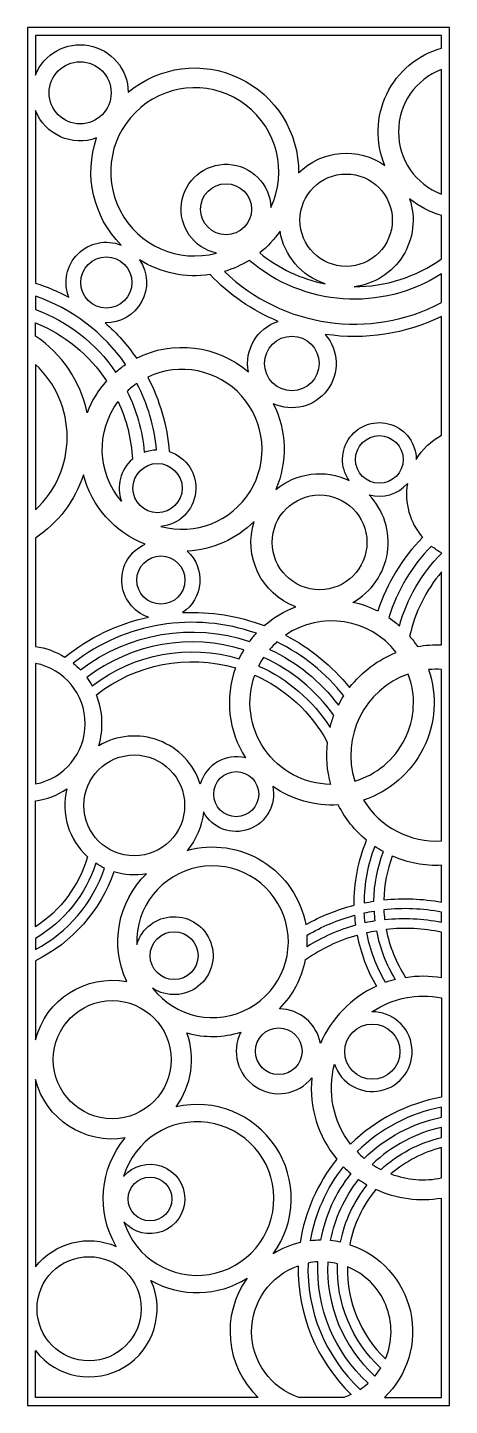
# Model space of a CAD drawing. Extents: x 47 to 1118, y 60 to 3555.
import ezdxf

# ---------------------------------------------------------------- set-up
doc = ezdxf.new("R2010")
doc.units = 0
doc.layers.add('DEFAULT', color=7, linetype='CONTINUOUS')

msp = doc.modelspace()

# ---------------------------------------------------------------- linework, layer by layer
at = {"layer": 'DEFAULT'}
msp.add_lwpolyline([(46.6, 59.7), (1117.6, 59.7), (1117.6, 3555.2), (46.6, 3555.2)], close=True, dxfattribs=at)
for points in [[(1097.6, 3503.1), (1097.6, 3535.2), (66.6, 3535.2), (66.6, 3434.7, -0.821611), (302.1, 3391.4, -0.640062), (734.6, 3186.3, -0.367182), (953.8, 3205.1, -0.451529)], [(1097.6, 3448.8, 0.692115), (1097.6, 3132.6)], [(526.1, 2983, -2.034584), (664.5, 3099.1, 4.502198)], [(283.9, 3003.6, -0.285719), (221.9, 3275.1, -0.406408), (66.6, 3344.8), (66.6, 2907.1, -0.047264), (151.5, 2871, -0.656084)], [(1097.6, 2968.7), (1097.6, 3078.3, -0.105097), (1016.4, 3120.9, -0.475805), (875.6, 2897.7, 0.157253)], [(687.5, 3038.8, -0.072044), (636, 2983.5, 0.122562), (801.8, 2905.1, -0.278659)], [(607.1, 2682, -0.377722), (682.7, 2809.9, -0.104625), (509.9, 2928.5, -0.178934), (331, 2965.9, -0.611632), (243.5, 2806.5, -0.061502), (322.8, 2716.4, -0.302028)], [(546.4, 2936.6, 0.324193), (1097.6, 2857.6), (1097.6, 2930.6, -0.329867), (609.3, 2964.7, -0.06564)], [(295.4, 2700.4, 0.160803), (66.6, 2873.9), (66.6, 2840.3, -0.155168), (270.2, 2681.3, -0.030586)], [(66.6, 2806.5, -0.151125), (247.3, 2658.8, 0.092464), (197.6, 2578, 0.197891), (66.6, 2772.7)], [(802.3, 2776.9, -0.808058), (670.5, 2601, -0.220649), (676.9, 2383.4, -0.291549), (862.6, 2406.5, -1.356627), (1033.1, 2459.7, -0.133529), (1097.6, 2521), (1097.6, 2822.3, -0.150972)], [(66.6, 2331.8, 0.436937), (66.6, 2700.8)], [(351.7, 2668.3, -0.101413), (406.3, 2479.5, -0.816896), (385.3, 2289.8, 1.440732)], [(374.2, 2484.1, 0.096749), (324.3, 2652.5, 0.039849), (299.2, 2632.2, -0.094664), (343, 2478.2, -0.081983)], [(276.5, 2606.5, -0.096255), (312.6, 2460.3, 0.310398), (284.9, 2353.6, -0.350301)], [(353.5, 2059.5, -0.684053), (344.9, 2244.4, -0.240829), (188.6, 2420.7, -0.168442), (66.6, 2259.9), (66.6, 1985.4, -0.101258), (141.2, 1958.1, -0.115514)], [(872.3, 2096.9, 0.492106), (913.6, 2369.7, 0.294465), (1010.7, 2398.8, 0.219902), (1049.1, 2261.8, 0.11578), (935.7, 2074.7, 0.064983)], [(647.2, 2037.9, -0.090736), (727.5, 2086, -0.40141), (622.1, 2302.5, -0.186034), (452.1, 2226.9, -0.4876), (440.1, 2071, -0.102726)], [(1071.7, 2239.8, 0.119765), (963.7, 2058.3, -0.032655), (990.5, 2037.6, -0.129959), (1097.6, 2221.1), (1097.6, 2222.6, -0.045995)], [(1097.6, 2174.5, 0.120409), (1016.5, 2011.2, -0.031623), (1036.2, 1984.9, -0.055191), (1097.6, 1989)], [(162.5, 1943, -0.03199), (181.1, 1925.8, -0.247951), (610.4, 1997.9, -0.025736), (627.4, 2018.5, 0.255551)], [(982.6, 1969.8, 0.3972), (701.3, 2013.7, -0.102854), (864.2, 1881.1, -0.13456)], [(197.1, 1906.6, -0.031657), (210.6, 1885.4, -0.24137), (583.9, 1953.9, -0.02452), (595.9, 1976.3, 0.243112)], [(849.2, 1859.8, 0.112339), (679.7, 1996.6, 0.031836), (661.2, 1977.7, -0.122334), (835.8, 1836.3, -0.024204)], [(66.6, 1636.3, 0.826472), (66.6, 1942.2)], [(221.6, 1862.3, -0.243313), (574.2, 1930.7, 0.23314), (600, 1702.2, 0.40849), (485.1, 1636, 0.481104), (227.5, 1733.3, 0.167381)], [(824.1, 1810, 0.133447), (645.8, 1957.3, 0.030312), (633.2, 1935.5, -0.14672), (814.4, 1779.7, -0.028468)], [(1097.6, 1491.7), (1097.6, 1927.1, 0.037822), (1064.7, 1926.5, -0.418208), (899.3, 1595.5, 0.276217)], [(815.4, 1635.2, -0.513861), (623.4, 1912.5, -0.164573), (807.3, 1742.4, 0.097027)], [(1013.1, 1915.2, 0.405349), (877.3, 1643.6, 0.435194)], [(198.6, 1451.7, -0.180609), (66.6, 1273.9), (66.6, 1593.1, 0.108881), (146.3, 1623.6, 0.274213)], [(835.5, 1583.3, -0.171303), (669, 1630.2, -0.867034), (492.9, 1565.6, -0.154344), (451.7, 1467.7, -0.441049), (752.7, 1279.4, -0.064521), (875.7, 1328.7, -0.101027), (907.4, 1493.4, -0.104008)], [(949.8, 1464.6, -0.022717), (928.1, 1477.9, 0.093403), (900.7, 1334.5, -0.012342), (925.7, 1338.9, -0.08726)], [(219.7, 1435.2, -0.185111), (66.6, 1244.6), (66.6, 1216, 0.191631), (241.9, 1422.6, -0.036223)], [(1097.6, 1336.5), (1097.6, 1429.9, -0.115423), (972.3, 1453.4, 0.082833), (950.8, 1342.2, -0.071645)], [(66.6, 987.3, -0.393817), (298.2, 1134.9, -0.318449), (348.5, 1408.4, -0.120151), (265.2, 1413.5, -0.199584), (66.6, 1187.9)], [(323.8, 1229.2, -3.01694), (364.1, 1118.1, 6.356907)], [(756.1, 1252.5, -0.066991), (876.7, 1303.1, 0.015117), (879.3, 1277.9, 0.07265), (756.3, 1223.4, 0.030309)], [(926.2, 1313.7, 0.016979), (928.3, 1288.7, 0.013461), (903.7, 1284, -0.015974), (901.4, 1309.1, -0.012852)], [(1097.6, 1285.5), (1097.6, 1311, 0.075208), (951, 1317.1, 0.018167), (953.1, 1292.2, -0.078174)], [(932.2, 1264, 0.090579), (980.1, 1140.3, 0.022687), (955.4, 1132.7, -0.086391), (907.7, 1259.2, -0.014193)], [(957, 1267.4, 0.096234), (1006.2, 1145.7, -0.080967), (1097.6, 1145.3), (1097.6, 1260, 0.080446)], [(790.1, 977.8, 0.356492), (686.1, 1066, 0.150194), (752.3, 1190.8, -0.082933), (883.4, 1253.1, 0.08326), (932.1, 1123.2, 0.184948)], [(825.9, 925.7, 1.977615), (920.5, 1058.2, -0.20169), (1097.6, 1093.4), (1097.6, 841.7, 0.150033), (866.6, 722.5, -0.234699)], [(670.3, 444.3, 0.693727), (423.5, 817.1, 0.250027), (451.2, 1004.7, 0.14511), (587.8, 1006.6, 0.897905), (767.9, 890.6, 0.197556), (831.8, 684.2, 0.132818), (738.5, 472.7, 0.080207)], [(66.6, 886.5), (66.6, 411, -0.34203), (271.6, 463.3, -0.318116), (294.5, 738.2, -0.388482)], [(1097.6, 790.8), (1097.6, 816.3, 0.148211), (883, 703.5, 0.026871), (901.3, 686.5, -0.144402)], [(291.3, 525.3, 6.611786), (290.3, 640.6, -2.684321)], [(1097.6, 739.6), (1097.6, 765.2, 0.138177), (921.6, 671.3, 0.027968), (944, 658.1, -0.128877)], [(1097.6, 636.9), (1097.6, 713.8, 0.115436), (969.1, 647, 0.141037)], [(848.8, 665.4, 0.022081), (867.2, 648.4, 0.120084), (790.3, 479, 0.027812), (764.6, 477.3, -0.125221)], [(887, 633.1, 0.02212), (908.1, 619.5, 0.11872), (840.3, 474, 0.027014), (815.5, 477.8, -0.117741)], [(930.7, 607.7, 0.123837), (864.5, 467.5, -0.56677), (952.4, 79.7), (1097.6, 79.7), (1097.6, 585, -0.151634)], [(911, 116.1, -0.22249), (783.8, 424, 0.035833), (758.7, 421, 0.217248), (891.1, 100.5, 0.035833)], [(943, 154.6, -0.218828), (833.7, 419.3, 0.035632), (808.8, 423.4, 0.223324), (928.3, 134.1, 0.035632)], [(849.1, 79.7), (735.6, 79.7, -0.712409), (733.5, 414.1, 0.208107), (868.4, 87.5, -0.029466)], [(858.5, 411.4, 0.207398), (955, 177.7, 0.420396)], [(632.2, 79.7), (66.6, 79.7), (66.6, 198.7, 0.889675), (359.9, 376.7, 0.275089), (604, 382.4, 0.373753)]]:
    msp.add_lwpolyline(points, format="xyb", close=True, dxfattribs=at)
for centre, radius in [((180.1, 3389.7), 78.7), ((855.3, 3066.5), 117.2), ((550.5, 3094.4), 64.8), ((246.5, 2908.5), 64.9), ((717.5, 2703.1), 69.2), ((939.6, 2459.5), 60.5), ((376.5, 2386.8), 62.6), ((787.9, 2249.2), 120.2), ((385.1, 2153.6), 61.1), ((317.4, 1581.8), 128), ((576.3, 1610.5), 57.2), ((418.6, 1200.7), 60.8), ((261.5, 936.9), 149.7), ((684.1, 958.3), 59.2), ((921.9, 957.2), 70.1), ((357.5, 583.5), 55.6), ((202.8, 304.9), 132.2)]:
    msp.add_circle(centre, radius, dxfattribs=at)

doc.saveas('drawing.dxf')
